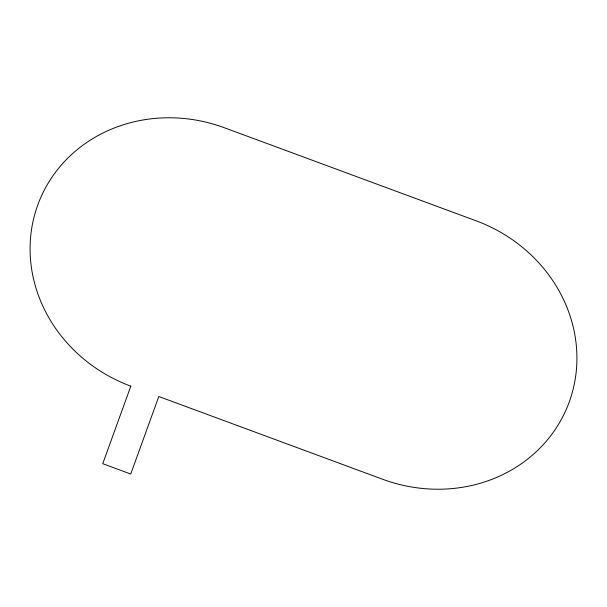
<?xml version="1.0" encoding="UTF-8"?>
<svg xmlns="http://www.w3.org/2000/svg" width="607" height="607" viewBox="0 0 607 607"><rect width="100%" height="100%" fill="white"/><g stroke="black" fill="none" stroke-linecap="round" stroke-linejoin="round"><path stroke-width="0.91" d="M130.816 386.166L102.75 463.687L130.733 474.037L158.799 396.508L382.638 479.257A149.178 137.394 22.5 0 0 569.313 401.766A149.178 137.394 22.5 0 0 476.184 220.834L224.362 127.743A149.178 137.394 22.5 0 0 37.687 205.234A149.178 137.394 22.5 0 0 130.816 386.166"/></g></svg>
